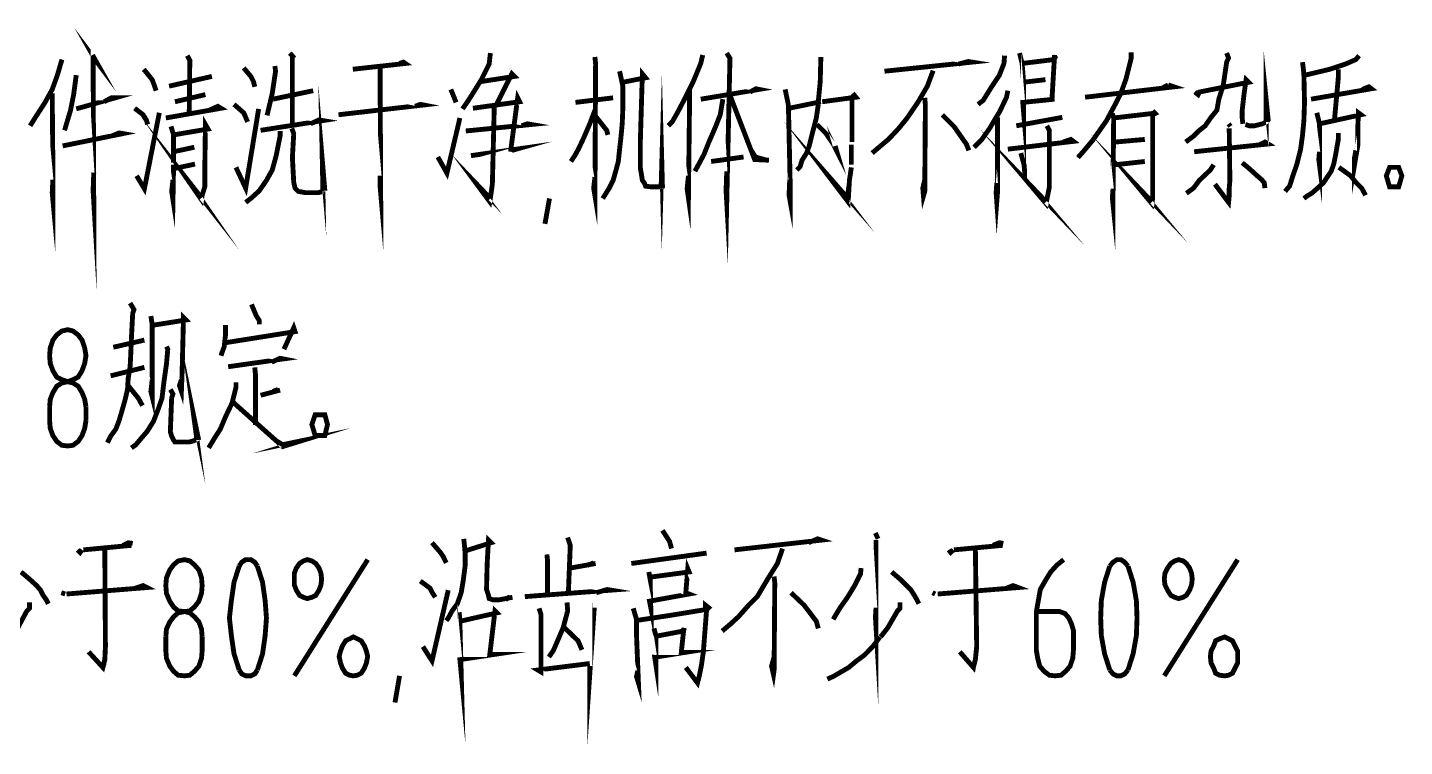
# Model space of a CAD drawing. Header units: millimetres. Extents: x -2378 to 2378, y -1682 to 1682.
# Drawn here: x -262 to 163, y -973.1 to -751.2 of the extents above; entities that cross this region are included whole.
import ezdxf

# ---------------------------------------------------------------- set-up
doc = ezdxf.new("R2010")
doc.units = ezdxf.units.MM
doc.layers.add('细实线层', color=7, linetype='Continuous', lineweight=18)

msp = doc.modelspace()

# ---------------------------------------------------------------- linework, layer by layer
at = {"layer": '细实线层', "color": 6}
for points in [[(-241.944, -759.714, 1.5, 1.5, 0), (-241.149, -761.122, 1.5, 1.5, 0), (-241.751, -760.316, 1.5, 1.5, 0), (-241.547, -805.006, 1.5, 1.5, 0), (-241.751, -801.598, 1.5, 1.5, 0), (-241.547, -795.986, 1.5, 1.5, 0)], [(-251.373, -761.122, 1.5, 1.5, 0), (-252.77, -765.928, 1.5, 1.5, 0), (-254.372, -770.335, 1.5, 1.5, 0), (-256.576, -774.345, 1.5, 1.5, 0), (-258.78, -777.753, 1.5, 1.5, 0), (-260.189, -779.957, 1.5, 1.5, 0), (-261.188, -781.559, 1.5, 1.5, 0)], [(-212.692, -759.918, 1.5, 1.5, 0), (-211.693, -761.725, 1.5, 1.5, 0)], [(-211.897, -761.122, 1.5, 1.5, 0), (-212.09, -778.151, 1.5, 1.5, 0)], [(-181.032, -759.112, 1.5, 1.5, 0), (-179.635, -760.713, 1.5, 1.5, 0)], [(-180.237, -760.316, 1.5, 1.5, 0), (-180.237, -781.559, 1.5, 1.5, 0)], [(-119.12, -759.112, 1.5, 1.5, 0), (-119.518, -762.52, 1.5, 1.5, 0), (-121.926, -767.325, 1.5, 1.5, 0), (-124.527, -771.54, 1.5, 1.5, 0), (-126.334, -774.345, 1.5, 1.5, 0), (-127.731, -776.345, 1.5, 1.5, 0)], [(-86.858, -760.316, 1.5, 1.5, 0), (-86.653, -762.52, 1.5, 1.5, 0), (-86.858, -803.2, 1.5, 1.5, 0), (-87.255, -800.792, 1.5, 1.5, 0), (-86.858, -797.384, 1.5, 1.5, 0)], [(-53.596, -759.714, 1.5, 1.5, 0), (-54.198, -762.327, 1.5, 1.5, 0), (-56.606, -768.132, 1.5, 1.5, 0), (-59.207, -773.346, 1.5, 1.5, 0), (-61.411, -777.549, 1.5, 1.5, 0), (-63.013, -780.355, 1.5, 1.5, 0), (-64.217, -781.559, 1.5, 1.5, 0)], [(-45.178, -760.316, 1.5, 1.5, 0), (-46.177, -805.199, 1.5, 1.5, 0), (-46.382, -801.598, 1.5, 1.5, 0), (-46.177, -795.589, 1.5, 1.5, 0)], [(-46.177, -759.112, 1.5, 1.5, 0), (-44.973, -761.122, 1.5, 1.5, 0)], [(-17.13, -760.316, 1.5, 1.5, 0), (-17.323, -767.927, 1.5, 1.5, 0), (-17.925, -774.141, 1.5, 1.5, 0)], [(39.579, -759.918, 1.5, 1.5, 0), (39.386, -762.327, 1.5, 1.5, 0), (37.977, -765.928, 1.5, 1.5, 0), (35.569, -769.54, 1.5, 1.5, 0), (32.968, -773.743, 1.5, 1.5, 0), (31.366, -774.948, 1.5, 1.5, 0)], [(44.191, -759.112, 1.5, 1.5, 0), (44.987, -762.327, 1.5, 1.5, 0), (45.395, -767.325, 1.5, 1.5, 0), (45.395, -772.142, 1.5, 1.5, 0), (45.395, -775.141, 1.5, 1.5, 0), (45.395, -776.754, 1.5, 1.5, 0), (45.191, -774.345, 1.5, 1.5, 0), (55.006, -773.346, 1.5, 1.5, 0)], [(55.415, -759.918, 1.5, 1.5, 0), (54.813, -761.122, 1.5, 1.5, 0), (44.987, -762.327, 1.5, 1.5, 0)], [(54.211, -773.346, 1.5, 1.5, 0), (55.006, -759.714, 1.5, 1.5, 0)], [(78.658, -758.919, 1.5, 1.5, 0), (78.658, -760.713, 1.5, 1.5, 0), (77.056, -767.132, 1.5, 1.5, 0), (75.454, -771.54, 1.5, 1.5, 0), (74.045, -774.345, 1.5, 1.5, 0), (71.035, -779.957, 1.5, 1.5, 0), (66.832, -785.967, 1.5, 1.5, 0), (63.821, -789.568, 1.5, 1.5, 0), (62.22, -791.374, 1.5, 1.5, 0)], [(108.114, -759.112, 1.5, 1.5, 0), (108.716, -760.713, 1.5, 1.5, 0), (108.114, -761.918, 1.5, 1.5, 0), (107.103, -768.938, 1.5, 1.5, 0), (105.706, -773.346, 1.5, 1.5, 0), (105.104, -776.754, 1.5, 1.5, 0), (103.297, -778.958, 1.5, 1.5, 0), (101.503, -781.559, 1.5, 1.5, 0), (99.492, -783.161, 1.5, 1.5, 0), (97.89, -784.763, 1.5, 1.5, 0), (95.482, -786.569, 1.5, 1.5, 0)], [(113.919, -781.161, 1.5, 1.5, 0), (115.123, -781.559, 1.5, 1.5, 0), (116.725, -781.559, 1.5, 1.5, 0), (119.133, -780.957, 1.5, 1.5, 0), (120.337, -780.355, 1.5, 1.5, 0), (120.939, -779.753, 1.5, 1.5, 0), (120.337, -773.743, 1.5, 1.5, 0), (120.337, -780.355, 1.5, 1.5, 0)], [(148.987, -759.918, 1.5, 1.5, 0), (147.988, -761.122, 1.5, 1.5, 0), (144.784, -762.52, 1.5, 1.5, 0), (139.967, -764.121, 1.5, 1.5, 0), (132.356, -765.928, 1.5, 1.5, 0)], [(-226.12, -764.121, 1.5, 1.5, 0), (-223.518, -767.325, 1.5, 1.5, 0), (-222.916, -768.938, 1.5, 1.5, 0), (-222.314, -770.733, 1.5, 1.5, 0)], [(-195.266, -763.724, 1.5, 1.5, 0), (-193.062, -766.325, 1.5, 1.5, 0), (-192.256, -767.927, 1.5, 1.5, 0), (-191.858, -769.54, 1.5, 1.5, 0)], [(-185.644, -763.122, 1.5, 1.5, 0), (-185.44, -764.724, 1.5, 1.5, 0), (-186.451, -771.54, 1.5, 1.5, 0), (-188.053, -778.356, 1.5, 1.5, 0)], [(-161.595, -764.121, 1.5, 1.5, 0), (-145.373, -762.327, 1.5, 1.5, 0), (-145.964, -761.918, 1.5, 1.5, 0), (-147.168, -762.327, 1.5, 1.5, 0)], [(-153.177, -763.724, 1.5, 1.5, 0), (-152.984, -802.393, 1.5, 1.5, 0), (-153.177, -800.189, 1.5, 1.5, 0), (-153.177, -796.986, 1.5, 1.5, 0)], [(-122.119, -767.927, 1.5, 1.5, 0), (-111.702, -766.325, 1.5, 1.5, 0), (-112.509, -765.53, 1.5, 1.5, 0), (-117.314, -775.141, 1.5, 1.5, 0)], [(-79.246, -764.724, 1.5, 1.5, 0), (-78.247, -769.336, 1.5, 1.5, 0), (-78.247, -776.152, 1.5, 1.5, 0), (-78.44, -780.957, 1.5, 1.5, 0), (-78.837, -785.16, 1.5, 1.5, 0), (-79.246, -788.773, 1.5, 1.5, 0), (-79.644, -792.578, 1.5, 1.5, 0), (-80.451, -795.589, 1.5, 1.5, 0), (-81.246, -798.395, 1.5, 1.5, 0), (-82.45, -800.792, 1.5, 1.5, 0), (-83.45, -802.393, 1.5, 1.5, 0), (-84.449, -803.995, 1.5, 1.5, 0)], [(-78.247, -768.132, 1.5, 1.5, 0), (-71.226, -766.734, 1.5, 1.5, 0), (-72.226, -765.53, 1.5, 1.5, 0), (-72.828, -785.762, 1.5, 1.5, 0), (-72.828, -789.977, 1.5, 1.5, 0), (-72.828, -794.782, 1.5, 1.5, 0), (-72.43, -796.986, 1.5, 1.5, 0), (-72.226, -798.395, 1.5, 1.5, 0), (-71.624, -799.19, 1.5, 1.5, 0), (-71.226, -800.189, 1.5, 1.5, 0), (-69.625, -800.394, 1.5, 1.5, 0), (-67.216, -800.394, 1.5, 1.5, 0), (-66.023, -800.189, 1.5, 1.5, 0), (-66.217, -792.976, 1.5, 1.5, 0), (-66.421, -800.189, 1.5, 1.5, 0), (-67.421, -800.394, 1.5, 1.5, 0)], [(17.541, -764.53, 1.5, 1.5, 0), (15.735, -769.336, 1.5, 1.5, 0), (12.929, -774.141, 1.5, 1.5, 0), (9.521, -779.151, 1.5, 1.5, 0), (6.919, -782.354, 1.5, 1.5, 0), (3.716, -785.762, 1.5, 1.5, 0), (1.307, -787.773, 1.5, 1.5, 0), (-1.294, -789.977, 1.5, 1.5, 0)], [(2.511, -764.724, 1.5, 1.5, 0), (29.56, -761.918, 1.5, 1.5, 0), (28.355, -761.725, 1.5, 1.5, 0), (25.356, -762.52, 1.5, 1.5, 0)], [(131.55, -761.918, 1.5, 1.5, 0), (131.959, -765.53, 1.5, 1.5, 0), (132.152, -774.345, 1.5, 1.5, 0), (131.959, -779.957, 1.5, 1.5, 0), (131.55, -784.365, 1.5, 1.5, 0), (130.948, -788.773, 1.5, 1.5, 0), (129.755, -793.578, 1.5, 1.5, 0), (128.551, -796.986, 1.5, 1.5, 0), (127.551, -800.189, 1.5, 1.5, 0), (126.142, -801.791, 1.5, 1.5, 0)], [(142.58, -764.121, 1.5, 1.5, 0), (142.58, -766.734, 1.5, 1.5, 0), (141.376, -779.957, 1.5, 1.5, 0)], [(-246.954, -765.928, 1.5, 1.5, 0), (-247.761, -771.937, 1.5, 1.5, 0), (-248.76, -776.947, 1.5, 1.5, 0), (-249.965, -780.957, 1.5, 1.5, 0), (-250.567, -782.956, 1.5, 1.5, 0)], [(-218.304, -769.336, 1.5, 1.5, 0), (-205.081, -766.325, 1.5, 1.5, 0)], [(-170.217, -801.598, 1.5, 1.5, 0), (-171.013, -792.181, 1.5, 1.5, 0), (-170.819, -801.791, 1.5, 1.5, 0)], [(45.395, -768.132, 1.5, 1.5, 0), (52.2, -767.325, 1.5, 1.5, 0)], [(64.423, -772.744, 1.5, 1.5, 0), (91.881, -769.54, 1.5, 1.5, 0), (90.074, -768.938, 1.5, 1.5, 0)], [(90.074, -768.938, 1.5, 1.5, 0), (87.871, -770.131, 1.5, 1.5, 0)], [(98.288, -771.142, 1.5, 1.5, 0), (99.299, -771.937, 1.5, 1.5, 0), (99.696, -771.142, 1.5, 1.5, 0), (114.919, -768.132, 1.5, 1.5, 0), (114.123, -767.325, 1.5, 1.5, 0), (113.521, -771.54, 1.5, 1.5, 0), (112.919, -776.754, 1.5, 1.5, 0), (112.919, -778.151, 1.5, 1.5, 0), (112.919, -779.151, 1.5, 1.5, 0), (113.124, -780.957, 1.5, 1.5, 0)], [(134.163, -773.346, 1.5, 1.5, 0), (152.793, -770.131, 1.5, 1.5, 0), (151.998, -769.54, 1.5, 1.5, 0), (149.987, -770.335, 1.5, 1.5, 0)], [(-254.372, -771.54, 1.5, 1.5, 0), (-254.168, -793.578, 1.5, 1.5, 0), (-254.168, -800.189, 1.5, 1.5, 0), (-254.168, -804.404, 1.5, 1.5, 0), (-254.372, -802.2, 1.5, 1.5, 0), (-254.168, -798.19, 1.5, 1.5, 0)], [(-246.954, -776.345, 1.5, 1.5, 0), (-234.935, -772.937, 1.5, 1.5, 0), (-236.139, -772.937, 1.5, 1.5, 0), (-238.343, -774.141, 1.5, 1.5, 0)], [(-207.081, -771.937, 1.5, 1.5, 0), (-216.498, -774.141, 1.5, 1.5, 0)], [(-186.246, -773.346, 1.5, 1.5, 0), (-173.818, -770.733, 1.5, 1.5, 0)], [(-131.343, -770.335, 1.5, 1.5, 0), (-130.344, -772.744, 1.5, 1.5, 0), (-129.742, -774.345, 1.5, 1.5, 0)], [(-124.527, -776.152, 1.5, 1.5, 0), (-110.1, -774.141, 1.5, 1.5, 0), (-110.702, -772.937, 1.5, 1.5, 0), (-112.906, -789.568, 1.5, 1.5, 0)], [(-92.867, -774.345, 1.5, 1.5, 0), (-81.246, -772.937, 1.5, 1.5, 0)], [(-57.606, -770.335, 1.5, 1.5, 0), (-58.003, -803.802, 1.5, 1.5, 0), (-58.401, -800.996, 1.5, 1.5, 0), (-58.003, -796.986, 1.5, 1.5, 0)], [(-47.382, -773.346, 1.5, 1.5, 0), (-48.188, -778.151, 1.5, 1.5, 0), (-49.585, -781.752, 1.5, 1.5, 0), (-51.596, -786.364, 1.5, 1.5, 0), (-53.198, -790.374, 1.5, 1.5, 0), (-54.8, -793.385, 1.5, 1.5, 0), (-56.004, -795.589, 1.5, 1.5, 0)], [(-54.198, -773.346, 1.5, 1.5, 0), (-36.158, -770.335, 1.5, 1.5, 0), (-37.169, -770.131, 1.5, 1.5, 0), (-38.964, -771.142, 1.5, 1.5, 0)], [(-45.178, -772.142, 1.5, 1.5, 0), (-37.567, -791.976, 1.5, 1.5, 0), (-33.159, -792.181, 1.5, 1.5, 0)], [(-28.149, -770.335, 1.5, 1.5, 0), (-27.149, -775.141, 1.5, 1.5, 0), (-26.547, -801.598, 1.5, 1.5, 0), (-26.547, -805.199, 1.5, 1.5, 0), (-26.945, -802.995, 1.5, 1.5, 0), (-26.741, -798.19, 1.5, 1.5, 0)], [(-26.945, -776.152, 1.5, 1.5, 0), (-17.13, -774.141, 1.5, 1.5, 0)], [(-16.721, -774.141, 1.5, 1.5, 0), (-6.304, -772.744, 1.5, 1.5, 0), (-7.304, -771.54, 1.5, 1.5, 0)], [(-7.508, -772.142, 1.5, 1.5, 0), (-7.508, -779.957, 1.5, 1.5, 0), (-7.508, -786.569, 1.5, 1.5, 0)], [(14.939, -772.937, 1.5, 1.5, 0), (15.132, -775.141, 1.5, 1.5, 0), (14.939, -801.791, 1.5, 1.5, 0), (14.53, -803.2, 1.5, 1.5, 0), (14.337, -800.792, 1.5, 1.5, 0), (14.939, -798.19, 1.5, 1.5, 0)], [(40.579, -770.733, 1.5, 1.5, 0), (40.181, -772.744, 1.5, 1.5, 0), (38.182, -776.947, 1.5, 1.5, 0), (34.967, -782.354, 1.5, 1.5, 0), (32.57, -785.762, 1.5, 1.5, 0), (30.162, -788.171, 1.5, 1.5, 0)], [(-228.926, -776.152, 1.5, 1.5, 0), (-226.324, -778.151, 1.5, 1.5, 0), (-225.313, -779.753, 1.5, 1.5, 0), (-224.916, -781.161, 1.5, 1.5, 0)], [(-228.324, -796.986, 1.5, 1.5, 0), (-225.915, -800.996, 1.5, 1.5, 0), (-221.315, -777.549, 1.5, 1.5, 0)], [(-219.304, -779.151, 1.5, 1.5, 0), (-202.275, -776.152, 1.5, 1.5, 0), (-203.275, -775.55, 1.5, 1.5, 0), (-205.876, -776.754, 1.5, 1.5, 0)], [(-198.265, -774.948, 1.5, 1.5, 0), (-195.266, -777.549, 1.5, 1.5, 0), (-194.062, -780.355, 1.5, 1.5, 0)], [(-197.663, -794.385, 1.5, 1.5, 0), (-194.664, -800.792, 1.5, 1.5, 0), (-190.654, -776.345, 1.5, 1.5, 0)], [(-166.003, -778.151, 1.5, 1.5, 0), (-139.761, -775.141, 1.5, 1.5, 0), (-140.761, -774.948, 1.5, 1.5, 0), (-142.363, -775.55, 1.5, 1.5, 0)], [(-117.916, -775.141, 1.5, 1.5, 0), (-118.518, -799.587, 1.5, 1.5, 0), (-118.916, -802.393, 1.5, 1.5, 0), (-119.313, -805.006, 1.5, 1.5, 0), (-123.323, -799.587, 1.5, 1.5, 0), (-119.12, -803.995, 1.5, 1.5, 0)], [(-86.858, -776.754, 1.5, 1.5, 0), (-88.459, -780.957, 1.5, 1.5, 0), (-90.266, -785.16, 1.5, 1.5, 0), (-91.867, -788.568, 1.5, 1.5, 0), (-93.072, -790.772, 1.5, 1.5, 0), (-94.276, -792.578, 1.5, 1.5, 0)], [(-86.858, -778.356, 1.5, 1.5, 0), (-83.245, -782.956, 1.5, 1.5, 0), (-82.848, -784.365, 1.5, 1.5, 0)], [(-17.925, -774.948, 1.5, 1.5, 0), (-18.527, -779.151, 1.5, 1.5, 0), (-19.731, -783.763, 1.5, 1.5, 0), (-20.731, -787.773, 1.5, 1.5, 0), (-21.538, -789.977, 1.5, 1.5, 0), (-22.935, -792.181, 1.5, 1.5, 0), (-23.537, -794.18, 1.5, 1.5, 0), (-24.537, -795.18, 1.5, 1.5, 0)], [(28.56, -789.17, 1.5, 1.5, 0), (27.753, -787.171, 1.5, 1.5, 0), (23.948, -781.752, 1.5, 1.5, 0), (20.347, -778.151, 1.5, 1.5, 0)], [(85.269, -776.947, 1.5, 1.5, 0), (86.064, -777.753, 1.5, 1.5, 0), (85.269, -778.151, 1.5, 1.5, 0), (85.269, -803.995, 1.5, 1.5, 0), (85.065, -805.608, 1.5, 1.5, 0), (81.055, -800.792, 1.5, 1.5, 0), (85.065, -805.006, 1.5, 1.5, 0)], [(72.841, -777.753, 1.5, 1.5, 0), (73.239, -779.151, 1.5, 1.5, 0), (73.046, -803.802, 1.5, 1.5, 0), (73.046, -805.801, 1.5, 1.5, 0), (72.841, -803.802, 1.5, 1.5, 0), (73.046, -800.996, 1.5, 1.5, 0)], [(73.239, -779.151, 1.5, 1.5, 0), (85.269, -777.753, 1.5, 1.5, 0)], [(135.957, -777.549, 1.5, 1.5, 0), (136.764, -780.957, 1.5, 1.5, 0), (136.764, -793.578, 1.5, 1.5, 0), (136.559, -791.976, 1.5, 1.5, 0), (136.764, -789.568, 1.5, 1.5, 0)], [(136.764, -780.957, 1.5, 1.5, 0), (149.589, -778.151, 1.5, 1.5, 0), (148.783, -777.549, 1.5, 1.5, 0), (148.59, -782.354, 1.5, 1.5, 0), (148.59, -787.773, 1.5, 1.5, 0), (147.988, -791.181, 1.5, 1.5, 0), (147.59, -793.578, 1.5, 1.5, 0), (147.59, -791.374, 1.5, 1.5, 0), (147.988, -789.17, 1.5, 1.5, 0)], [(-216.907, -784.365, 1.5, 1.5, 0), (-206.285, -782.559, 1.5, 1.5, 0), (-207.081, -781.161, 1.5, 1.5, 0), (-207.285, -795.589, 1.5, 1.5, 0), (-207.285, -800.394, 1.5, 1.5, 0), (-208.092, -802.995, 1.5, 1.5, 0), (-208.285, -804.404, 1.5, 1.5, 0), (-211.897, -799.19, 1.5, 1.5, 0), (-208.285, -803.802, 1.5, 1.5, 0)], [(-217.702, -781.752, 1.5, 1.5, 0), (-216.907, -784.365, 1.5, 1.5, 0), (-216.907, -792.976, 1.5, 1.5, 0)], [(-190.052, -782.956, 1.5, 1.5, 0), (-170.819, -779.957, 1.5, 1.5, 0), (-172.024, -779.753, 1.5, 1.5, 0), (-174.625, -780.957, 1.5, 1.5, 0)], [(-180.43, -782.354, 1.5, 1.5, 0), (-179.828, -783.967, 1.5, 1.5, 0), (-180.237, -791.374, 1.5, 1.5, 0), (-179.828, -798.985, 1.5, 1.5, 0), (-179.43, -800.792, 1.5, 1.5, 0), (-178.431, -801.791, 1.5, 1.5, 0), (-176.227, -802.2, 1.5, 1.5, 0), (-172.217, -802.2, 1.5, 1.5, 0), (-170.819, -801.791, 1.5, 1.5, 0)], [(-135.353, -791.181, 1.5, 1.5, 0), (-132.548, -796.179, 1.5, 1.5, 0), (-128.537, -779.151, 1.5, 1.5, 0)], [(-126.731, -783.161, 1.5, 1.5, 0), (-106.499, -781.161, 1.5, 1.5, 0), (-107.692, -780.957, 1.5, 1.5, 0), (-109.498, -781.559, 1.5, 1.5, 0)], [(-7.713, -794.385, 1.5, 1.5, 0), (-8.315, -798.395, 1.5, 1.5, 0), (-8.508, -801.791, 1.5, 1.5, 0), (-8.712, -805.006, 1.5, 1.5, 0), (-14.517, -797.384, 1.5, 1.5, 0), (-8.905, -803.802, 1.5, 1.5, 0), (-8.508, -800.189, 1.5, 1.5, 0)], [(-18.323, -781.161, 1.5, 1.5, 0), (-15.528, -783.967, 1.5, 1.5, 0), (-13.324, -787.171, 1.5, 1.5, 0), (-12.313, -789.17, 1.5, 1.5, 0), (-12.722, -787.773, 1.5, 1.5, 0)], [(52.609, -781.559, 1.5, 1.5, 0), (53.404, -782.956, 1.5, 1.5, 0), (53.404, -793.578, 1.5, 1.5, 0), (53.404, -800.394, 1.5, 1.5, 0), (52.609, -804.404, 1.5, 1.5, 0), (52.405, -805.608, 1.5, 1.5, 0), (47.997, -800.394, 1.5, 1.5, 0), (52.405, -805.006, 1.5, 1.5, 0)], [(37.375, -778.958, 1.5, 1.5, 0), (37.375, -802.393, 1.5, 1.5, 0), (37.171, -805.006, 1.5, 1.5, 0), (36.978, -802.2, 1.5, 1.5, 0), (37.171, -799.19, 1.5, 1.5, 0)], [(43.192, -781.559, 1.5, 1.5, 0), (57.414, -778.958, 1.5, 1.5, 0)], [(108.909, -782.354, 1.5, 1.5, 0), (109.114, -798.395, 1.5, 1.5, 0), (108.909, -800.996, 1.5, 1.5, 0), (108.909, -803.2, 1.5, 1.5, 0), (108.716, -805.199, 1.5, 1.5, 0), (104.502, -799.587, 1.5, 1.5, 0)], [(108.716, -780.957, 1.5, 1.5, 0), (109.307, -781.752, 1.5, 1.5, 0)], [(-251.169, -787.773, 1.5, 1.5, 0), (-232.527, -783.967, 1.5, 1.5, 0), (-233.731, -783.763, 1.5, 1.5, 0), (-236.139, -784.763, 1.5, 1.5, 0)], [(-184.042, -783.161, 1.5, 1.5, 0), (-184.042, -784.763, 1.5, 1.5, 0), (-185.247, -790.772, 1.5, 1.5, 0), (-186.451, -795.18, 1.5, 1.5, 0), (-188.246, -798.395, 1.5, 1.5, 0), (-190.449, -801.598, 1.5, 1.5, 0), (-192.858, -803.802, 1.5, 1.5, 0), (-194.664, -805.199, 1.5, 1.5, 0)], [(40.579, -788.773, 1.5, 1.5, 0), (60.822, -786.364, 1.5, 1.5, 0), (60.016, -785.762, 1.5, 1.5, 0), (57.619, -786.569, 1.5, 1.5, 0)], [(82.861, -785.762, 1.5, 1.5, 0), (73.841, -786.569, 1.5, 1.5, 0)], [(98.095, -789.568, 1.5, 1.5, 0), (120.939, -787.171, 1.5, 1.5, 0), (119.928, -786.569, 1.5, 1.5, 0), (118.327, -787.364, 1.5, 1.5, 0)], [(142.58, -783.763, 1.5, 1.5, 0), (142.58, -785.762, 1.5, 1.5, 0), (141.774, -790.374, 1.5, 1.5, 0), (141.172, -793.385, 1.5, 1.5, 0), (140.376, -795.589, 1.5, 1.5, 0), (139.172, -797.384, 1.5, 1.5, 0), (137.968, -799.19, 1.5, 1.5, 0), (135.957, -800.996, 1.5, 1.5, 0), (134.356, -802.393, 1.5, 1.5, 0), (132.958, -803.2, 1.5, 1.5, 0), (131.959, -803.995, 1.5, 1.5, 0)], [(-210.489, -788.171, 1.5, 1.5, 0), (-216.907, -789.568, 1.5, 1.5, 0)], [(-112.509, -789.17, 1.5, 1.5, 0), (-111.1, -788.773, 1.5, 1.5, 0), (-125.129, -790.772, 1.5, 1.5, 0)], [(-40.975, -791.181, 1.5, 1.5, 0), (-50.994, -792.578, 1.5, 1.5, 0)], [(-33.761, -792.181, 1.5, 1.5, 0), (-37.362, -791.181, 1.5, 1.5, 0), (-38.566, -789.17, 1.5, 1.5, 0)], [(-7.713, -787.364, 1.5, 1.5, 0), (-7.713, -793.578, 1.5, 1.5, 0)], [(44.589, -789.977, 1.5, 1.5, 0), (45.589, -793.578, 1.5, 1.5, 0), (45.793, -795.986, 1.5, 1.5, 0), (45.793, -797.793, 1.5, 1.5, 0)], [(-216.907, -793.578, 1.5, 1.5, 0), (-217.1, -804.404, 1.5, 1.5, 0), (-217.509, -801.791, 1.5, 1.5, 0), (-217.1, -798.19, 1.5, 1.5, 0)], [(-216.907, -794.782, 1.5, 1.5, 0), (-210.295, -793.385, 1.5, 1.5, 0)], [(73.841, -793.578, 1.5, 1.5, 0), (82.861, -792.578, 1.5, 1.5, 0)], [(104.104, -793.578, 1.5, 1.5, 0), (103.104, -795.18, 1.5, 1.5, 0), (99.696, -798.395, 1.5, 1.5, 0), (97.89, -800.792, 1.5, 1.5, 0), (95.686, -802.393, 1.5, 1.5, 0)], [(112.919, -792.976, 1.5, 1.5, 0), (115.123, -794.782, 1.5, 1.5, 0), (117.531, -796.986, 1.5, 1.5, 0), (118.929, -798.19, 1.5, 1.5, 0), (119.735, -799.19, 1.5, 1.5, 0), (119.928, -800.792, 1.5, 1.5, 0)], [(142.773, -794.385, 1.5, 1.5, 0), (146.386, -796.986, 1.5, 1.5, 0), (147.988, -798.985, 1.5, 1.5, 0), (149.794, -800.792, 1.5, 1.5, 0), (150.987, -802.995, 1.5, 1.5, 0)], [(161.211, -794.385, 1.5, 1.5, 0), (162.21, -796.986, 1.5, 1.5, 0), (161.211, -800.394, 1.5, 1.5, 0), (158.405, -800.394, 1.5, 1.5, 0), (157.405, -796.986, 1.5, 1.5, 0), (158.405, -794.385, 1.5, 1.5, 0), (161.211, -794.385, 1.5, 1.5, 0)], [(-102.285, -811.811, 1.5, 1.5, 0), (-100.887, -803.995, 1.5, 1.5, 0)], [(-230.323, -836.257, 1.5, 1.5, 0), (-229.13, -838.268, 1.5, 1.5, 0), (-229.528, -839.461, 1.5, 1.5, 0), (-229.925, -847.084, 1.5, 1.5, 0), (-230.13, -852.093, 1.5, 1.5, 0), (-230.323, -855.899, 1.5, 1.5, 0), (-230.925, -859.5, 1.5, 1.5, 0), (-231.13, -862.908, 1.5, 1.5, 0), (-231.936, -866.316, 1.5, 1.5, 0), (-232.731, -869.122, 1.5, 1.5, 0), (-233.731, -872.53, 1.5, 1.5, 0), (-234.731, -875.131, 1.5, 1.5, 0), (-236.344, -877.335, 1.5, 1.5, 0), (-237.344, -879.346, 1.5, 1.5, 0)], [(-192.858, -836.666, 1.5, 1.5, 0), (-191.449, -840.063, 1.5, 1.5, 0), (-190.449, -841.676, 1.5, 1.5, 0), (-190.449, -842.869, 1.5, 1.5, 0)], [(-223.916, -840.268, 1.5, 1.5, 0), (-223.518, -842.869, 1.5, 1.5, 0), (-223.518, -861.306, 1.5, 1.5, 0), (-223.518, -865.112, 1.5, 1.5, 0), (-223.916, -863.51, 1.5, 1.5, 0), (-223.518, -859.909, 1.5, 1.5, 0)], [(-223.109, -843.073, 1.5, 1.5, 0), (-213.09, -841.472, 1.5, 1.5, 0), (-213.897, -840.665, 1.5, 1.5, 0), (-213.897, -842.471, 1.5, 1.5, 0), (-214.294, -858.103, 1.5, 1.5, 0), (-214.499, -863.51, 1.5, 1.5, 0), (-215.101, -861.704, 1.5, 1.5, 0), (-214.499, -859.909, 1.5, 1.5, 0)], [(-243.955, -852.491, 1.5, 1.5, 0), (-244.353, -850.083, 1.5, 1.5, 0), (-245.159, -847.686, 1.5, 1.5, 0), (-246.363, -846.084, 1.5, 1.5, 0), (-247.965, -844.88, 1.5, 1.5, 0), (-249.567, -844.471, 1.5, 1.5, 0), (-251.373, -844.88, 1.5, 1.5, 0), (-252.975, -846.084, 1.5, 1.5, 0), (-254.168, -847.686, 1.5, 1.5, 0), (-254.974, -850.083, 1.5, 1.5, 0), (-255.179, -852.491, 1.5, 1.5, 0), (-254.974, -854.899, 1.5, 1.5, 0), (-254.168, -857.103, 1.5, 1.5, 0), (-252.975, -859.102, 1.5, 1.5, 0), (-251.373, -859.909, 1.5, 1.5, 0), (-249.567, -860.511, 1.5, 1.5, 0), (-247.965, -859.909, 1.5, 1.5, 0), (-246.363, -859.102, 1.5, 1.5, 0), (-245.159, -857.103, 1.5, 1.5, 0), (-244.353, -854.899, 1.5, 1.5, 0), (-243.955, -852.491, 1.5, 1.5, 0)], [(-200.878, -843.073, 1.5, 1.5, 0), (-200.878, -845.879, 1.5, 1.5, 0), (-201.071, -847.686, 1.5, 1.5, 0), (-201.276, -849.685, 1.5, 1.5, 0), (-201.878, -851.287, 1.5, 1.5, 0), (-202.275, -852.491, 1.5, 1.5, 0)], [(-200.878, -848.481, 1.5, 1.5, 0), (-179.43, -845.073, 1.5, 1.5, 0), (-179.828, -843.88, 1.5, 1.5, 0), (-182.838, -850.492, 1.5, 1.5, 0)], [(-235.537, -849.889, 1.5, 1.5, 0), (-225.915, -847.686, 1.5, 1.5, 0)], [(-219.111, -849.685, 1.5, 1.5, 0), (-218.702, -850.492, 1.5, 1.5, 0), (-219.111, -855.092, 1.5, 1.5, 0), (-219.906, -860.704, 1.5, 1.5, 0), (-220.508, -865.714, 1.5, 1.5, 0), (-221.712, -869.122, 1.5, 1.5, 0), (-223.109, -872.734, 1.5, 1.5, 0), (-225.12, -875.938, 1.5, 1.5, 0), (-226.517, -877.54, 1.5, 1.5, 0), (-228.528, -879.948, 1.5, 1.5, 0), (-229.925, -880.948, 1.5, 1.5, 0)], [(-217.907, -862.908, 1.5, 1.5, 0), (-217.1, -864.317, 1.5, 1.5, 0), (-217.509, -865.521, 1.5, 1.5, 0), (-217.907, -875.938, 1.5, 1.5, 0), (-217.509, -877.335, 1.5, 1.5, 0), (-216.907, -878.539, 1.5, 1.5, 0), (-216.498, -879.141, 1.5, 1.5, 0), (-215.498, -879.141, 1.5, 1.5, 0), (-212.09, -879.141, 1.5, 1.5, 0), (-210.693, -878.744, 1.5, 1.5, 0), (-209.284, -877.937, 1.5, 1.5, 0), (-210.693, -871.121, 1.5, 1.5, 0), (-209.693, -878.539, 1.5, 1.5, 0)], [(-200.071, -855.899, 1.5, 1.5, 0), (-183.043, -853.491, 1.5, 1.5, 0), (-184.042, -853.297, 1.5, 1.5, 0), (-186.644, -854.49, 1.5, 1.5, 0)], [(-236.344, -858.705, 1.5, 1.5, 0), (-225.915, -856.103, 1.5, 1.5, 0)], [(-191.858, -856.103, 1.5, 1.5, 0), (-191.654, -858.103, 1.5, 1.5, 0), (-191.654, -873.927, 1.5, 1.5, 0)], [(-243.955, -868.315, 1.5, 1.5, 0), (-244.353, -865.918, 1.5, 1.5, 0), (-245.159, -863.908, 1.5, 1.5, 0), (-246.363, -861.908, 1.5, 1.5, 0), (-247.965, -860.909, 1.5, 1.5, 0), (-249.567, -860.511, 1.5, 1.5, 0), (-251.373, -860.909, 1.5, 1.5, 0), (-252.975, -861.908, 1.5, 1.5, 0), (-254.168, -863.908, 1.5, 1.5, 0), (-254.974, -865.918, 1.5, 1.5, 0), (-255.179, -868.315, 1.5, 1.5, 0)], [(-230.925, -861.704, 1.5, 1.5, 0), (-227.722, -865.714, 1.5, 1.5, 0), (-226.517, -867.918, 1.5, 1.5, 0)], [(-197.663, -860.704, 1.5, 1.5, 0), (-197.663, -862.306, 1.5, 1.5, 0), (-198.867, -867.123, 1.5, 1.5, 0), (-200.878, -871.326, 1.5, 1.5, 0), (-202.48, -875.131, 1.5, 1.5, 0), (-204.275, -877.937, 1.5, 1.5, 0), (-206.081, -880.948, 1.5, 1.5, 0)], [(-190.052, -864.714, 1.5, 1.5, 0), (-184.042, -863.113, 1.5, 1.5, 0)], [(-184.645, -862.908, 1.5, 1.5, 0), (-186.246, -863.51, 1.5, 1.5, 0)], [(-198.47, -866.918, 1.5, 1.5, 0), (-183.236, -880.539, 1.5, 1.5, 0), (-177.431, -878.744, 1.5, 1.5, 0), (-183.236, -879.948, 1.5, 1.5, 0), (-185.247, -878.744, 1.5, 1.5, 0)], [(-255.179, -872.53, 1.5, 1.5, 0), (-255.179, -868.315, 1.5, 1.5, 0)], [(-243.955, -868.315, 1.5, 1.5, 0), (-243.955, -872.53, 1.5, 1.5, 0)], [(-170.217, -870.724, 1.5, 1.5, 0), (-169.411, -873.734, 1.5, 1.5, 0), (-170.217, -877.142, 1.5, 1.5, 0), (-173.216, -877.142, 1.5, 1.5, 0), (-174.227, -873.734, 1.5, 1.5, 0), (-173.216, -870.724, 1.5, 1.5, 0), (-170.217, -870.724, 1.5, 1.5, 0)], [(-255.179, -872.53, 1.5, 1.5, 0), (-254.974, -874.938, 1.5, 1.5, 0), (-254.168, -877.142, 1.5, 1.5, 0), (-252.975, -878.937, 1.5, 1.5, 0), (-251.373, -880.141, 1.5, 1.5, 0), (-249.567, -880.346, 1.5, 1.5, 0), (-247.965, -880.141, 1.5, 1.5, 0), (-246.363, -878.937, 1.5, 1.5, 0), (-245.159, -877.142, 1.5, 1.5, 0), (-244.353, -874.938, 1.5, 1.5, 0), (-243.955, -872.53, 1.5, 1.5, 0)], [(-229.528, -910.404, 1.5, 1.5, 0), (-230.925, -910.2, 1.5, 1.5, 0), (-232.527, -911.006, 1.5, 1.5, 0)], [(-137.148, -910.2, 1.5, 1.5, 0), (-134.547, -913.21, 1.5, 1.5, 0), (-133.74, -914.403, 1.5, 1.5, 0), (-132.741, -916.414, 1.5, 1.5, 0)], [(-127.333, -908.996, 1.5, 1.5, 0), (-126.936, -913.21, 1.5, 1.5, 0), (-126.936, -917.413, 1.5, 1.5, 0), (-127.538, -922.025, 1.5, 1.5, 0), (-128.14, -925.627, 1.5, 1.5, 0), (-129.333, -929.035, 1.5, 1.5, 0), (-130.946, -931.238, 1.5, 1.5, 0), (-132.139, -933.442, 1.5, 1.5, 0), (-132.741, -934.249, 1.5, 1.5, 0)], [(-126.527, -912.608, 1.5, 1.5, 0), (-118.916, -910.2, 1.5, 1.5, 0), (-119.722, -909.393, 1.5, 1.5, 0), (-120.12, -916.607, 1.5, 1.5, 0), (-120.324, -924.627, 1.5, 1.5, 0), (-119.722, -926.433, 1.5, 1.5, 0), (-119.518, -927.433, 1.5, 1.5, 0), (-118.313, -927.83, 1.5, 1.5, 0), (-116.519, -927.83, 1.5, 1.5, 0), (-112.304, -927.035, 1.5, 1.5, 0)], [(-95.275, -908.598, 1.5, 1.5, 0), (-94.469, -911.006, 1.5, 1.5, 0), (-95.071, -926.024, 1.5, 1.5, 0)], [(-66.023, -906.394, 1.5, 1.5, 0), (-63.82, -909.802, 1.5, 1.5, 0), (-63.217, -912.006, 1.5, 1.5, 0)], [(-43.781, -912.404, 1.5, 1.5, 0), (-16.925, -909.393, 1.5, 1.5, 0), (-18.13, -908.996, 1.5, 1.5, 0), (-20.936, -910.2, 1.5, 1.5, 0)], [(-0.09, -909.393, 1.5, 1.5, 0), (-0.09, -936.453, 1.5, 1.5, 0), (-0.294, -933.045, 1.5, 1.5, 0), (-0.09, -930.239, 1.5, 1.5, 0)], [(-0.294, -907.189, 1.5, 1.5, 0), (0.512, -908.996, 1.5, 1.5, 0)], [(39.182, -910.404, 1.5, 1.5, 0), (37.977, -910.2, 1.5, 1.5, 0), (35.978, -911.006, 1.5, 1.5, 0)], [(-246.557, -912.404, 1.5, 1.5, 0), (-245.761, -913.21, 1.5, 1.5, 0), (-245.159, -912.404, 1.5, 1.5, 0)], [(-244.75, -912.404, 1.5, 1.5, 0), (-229.925, -911.006, 1.5, 1.5, 0)], [(-238.139, -912.006, 1.5, 1.5, 0), (-237.946, -942.258, 1.5, 1.5, 0), (-238.139, -946.268, 1.5, 1.5, 0), (-238.741, -948.676, 1.5, 1.5, 0), (-243.149, -943.859, 1.5, 1.5, 0), (-238.741, -948.676, 1.5, 1.5, 0), (-238.343, -947.472, 1.5, 1.5, 0)], [(-101.682, -913.812, 1.5, 1.5, 0), (-101.489, -915.812, 1.5, 1.5, 0), (-101.489, -926.433, 1.5, 1.5, 0)], [(-75.634, -916.607, 1.5, 1.5, 0), (-52.391, -913.403, 1.5, 1.5, 0)], [(-28.944, -912.006, 1.5, 1.5, 0), (-30.546, -916.607, 1.5, 1.5, 0), (-33.557, -921.423, 1.5, 1.5, 0), (-36.76, -926.831, 1.5, 1.5, 0), (-39.566, -929.637, 1.5, 1.5, 0), (-42.576, -933.045, 1.5, 1.5, 0), (-44.973, -935.249, 1.5, 1.5, 0), (-47.586, -937.452, 1.5, 1.5, 0)], [(22.346, -912.404, 1.5, 1.5, 0), (22.948, -913.21, 1.5, 1.5, 0), (23.755, -912.404, 1.5, 1.5, 0)], [(23.948, -912.404, 1.5, 1.5, 0), (38.977, -911.006, 1.5, 1.5, 0)], [(30.559, -912.006, 1.5, 1.5, 0), (30.968, -942.258, 1.5, 1.5, 0), (30.559, -946.268, 1.5, 1.5, 0), (29.957, -948.676, 1.5, 1.5, 0), (25.754, -943.859, 1.5, 1.5, 0), (29.957, -948.676, 1.5, 1.5, 0), (30.162, -947.472, 1.5, 1.5, 0)], [(-208.092, -923.423, 1.5, 1.5, 0), (-208.285, -921.026, 1.5, 1.5, 0), (-209.091, -918.617, 1.5, 1.5, 0), (-210.489, -917.016, 1.5, 1.5, 0), (-211.897, -915.812, 1.5, 1.5, 0), (-213.499, -915.414, 1.5, 1.5, 0), (-215.498, -915.812, 1.5, 1.5, 0), (-216.907, -917.016, 1.5, 1.5, 0), (-218.1, -918.617, 1.5, 1.5, 0), (-219.111, -921.026, 1.5, 1.5, 0), (-219.304, -923.423, 1.5, 1.5, 0), (-219.111, -925.831, 1.5, 1.5, 0), (-218.1, -928.239, 1.5, 1.5, 0), (-216.907, -930.034, 1.5, 1.5, 0), (-215.498, -931.238, 1.5, 1.5, 0), (-213.499, -931.443, 1.5, 1.5, 0), (-211.897, -931.238, 1.5, 1.5, 0), (-210.489, -930.034, 1.5, 1.5, 0), (-209.091, -928.239, 1.5, 1.5, 0), (-208.285, -925.831, 1.5, 1.5, 0), (-208.092, -923.423, 1.5, 1.5, 0)], [(-196.663, -917.413, 1.5, 1.5, 0), (-198.265, -922.423, 1.5, 1.5, 0), (-199.072, -928.035, 1.5, 1.5, 0), (-199.674, -933.442, 1.5, 1.5, 0), (-199.072, -938.85, 1.5, 1.5, 0), (-198.265, -944.461, 1.5, 1.5, 0), (-196.663, -949.471, 1.5, 1.5, 0)], [(-191.052, -917.413, 1.5, 1.5, 0), (-191.858, -916.209, 1.5, 1.5, 0), (-193.062, -915.414, 1.5, 1.5, 0), (-194.664, -915.414, 1.5, 1.5, 0), (-195.868, -916.209, 1.5, 1.5, 0), (-196.663, -917.413, 1.5, 1.5, 0)], [(-191.052, -949.471, 1.5, 1.5, 0), (-189.45, -944.461, 1.5, 1.5, 0), (-188.655, -938.85, 1.5, 1.5, 0), (-188.246, -933.442, 1.5, 1.5, 0), (-188.655, -928.035, 1.5, 1.5, 0), (-189.45, -922.423, 1.5, 1.5, 0), (-191.052, -917.413, 1.5, 1.5, 0)], [(-171.217, -921.423, 1.5, 1.5, 0), (-171.421, -919.617, 1.5, 1.5, 0), (-172.024, -918.015, 1.5, 1.5, 0), (-173.023, -916.607, 1.5, 1.5, 0), (-174.227, -915.812, 1.5, 1.5, 0), (-175.625, -915.414, 1.5, 1.5, 0), (-176.829, -915.812, 1.5, 1.5, 0), (-178.033, -916.607, 1.5, 1.5, 0), (-179.033, -918.015, 1.5, 1.5, 0), (-179.635, -919.617, 1.5, 1.5, 0), (-179.635, -921.423, 1.5, 1.5, 0), (-179.635, -923.23, 1.5, 1.5, 0), (-179.033, -924.831, 1.5, 1.5, 0), (-178.033, -926.433, 1.5, 1.5, 0), (-176.829, -927.035, 1.5, 1.5, 0), (-175.625, -927.433, 1.5, 1.5, 0), (-174.227, -927.035, 1.5, 1.5, 0), (-173.023, -926.433, 1.5, 1.5, 0), (-172.024, -924.831, 1.5, 1.5, 0), (-171.421, -923.23, 1.5, 1.5, 0), (-171.217, -921.423, 1.5, 1.5, 0)], [(-179.635, -951.277, 1.5, 1.5, 0), (-156.994, -915.414, 1.5, 1.5, 0)], [(-94.469, -918.015, 1.5, 1.5, 0), (-86.653, -916.607, 1.5, 1.5, 0)], [(-87.255, -916.414, 1.5, 1.5, 0), (-89.266, -917.209, 1.5, 1.5, 0)], [(-70.227, -919.22, 1.5, 1.5, 0), (-69.829, -921.423, 1.5, 1.5, 0), (-69.625, -930.239, 1.5, 1.5, 0), (-70.022, -928.239, 1.5, 1.5, 0), (-57.799, -926.024, 1.5, 1.5, 0), (-58.81, -925.627, 1.5, 1.5, 0), (-58.208, -918.22, 1.5, 1.5, 0), (-57.799, -919.22, 1.5, 1.5, 0), (-69.829, -920.821, 1.5, 1.5, 0)], [(-4.702, -918.015, 1.5, 1.5, 0), (-4.907, -919.822, 1.5, 1.5, 0), (-6.701, -923.423, 1.5, 1.5, 0), (-8.905, -927.035, 1.5, 1.5, 0), (-11.314, -930.443, 1.5, 1.5, 0), (-13.324, -933.84, 1.5, 1.5, 0)], [(57.812, -915.414, 1.5, 1.5, 0), (55.813, -917.016, 1.5, 1.5, 0), (53.813, -919.22, 1.5, 1.5, 0), (52.2, -921.821, 1.5, 1.5, 0), (50.598, -924.627, 1.5, 1.5, 0), (49.996, -928.035, 1.5, 1.5, 0), (49.394, -931.443, 1.5, 1.5, 0), (49.394, -943.462, 1.5, 1.5, 0), (49.803, -945.87, 1.5, 1.5, 0), (50.405, -948.267, 1.5, 1.5, 0), (51.803, -949.88, 1.5, 1.5, 0), (53.404, -951.073, 1.5, 1.5, 0), (55.211, -951.277, 1.5, 1.5, 0), (57.017, -951.073, 1.5, 1.5, 0), (58.414, -949.88, 1.5, 1.5, 0), (59.823, -948.267, 1.5, 1.5, 0), (60.618, -945.87, 1.5, 1.5, 0), (60.822, -943.462, 1.5, 1.5, 0), (60.822, -939.259, 1.5, 1.5, 0), (60.822, -937.248, 1.5, 1.5, 0), (60.22, -935.249, 1.5, 1.5, 0), (59.414, -933.442, 1.5, 1.5, 0), (58.221, -932.045, 1.5, 1.5, 0), (56.608, -931.443, 1.5, 1.5, 0), (55.211, -931.443, 1.5, 1.5, 0), (49.394, -931.443, 1.5, 1.5, 0)], [(72.046, -917.413, 1.5, 1.5, 0), (70.444, -922.423, 1.5, 1.5, 0), (69.433, -928.035, 1.5, 1.5, 0), (69.24, -933.442, 1.5, 1.5, 0), (69.433, -938.85, 1.5, 1.5, 0), (70.444, -944.461, 1.5, 1.5, 0), (72.046, -949.471, 1.5, 1.5, 0)], [(77.658, -917.413, 1.5, 1.5, 0), (76.647, -916.209, 1.5, 1.5, 0), (75.454, -915.414, 1.5, 1.5, 0), (74.25, -915.414, 1.5, 1.5, 0), (73.046, -916.209, 1.5, 1.5, 0), (72.046, -917.413, 1.5, 1.5, 0)], [(77.658, -949.471, 1.5, 1.5, 0), (79.26, -944.461, 1.5, 1.5, 0), (80.259, -938.85, 1.5, 1.5, 0), (80.452, -933.442, 1.5, 1.5, 0), (80.259, -928.035, 1.5, 1.5, 0), (79.26, -922.423, 1.5, 1.5, 0), (77.658, -917.413, 1.5, 1.5, 0)], [(97.492, -921.423, 1.5, 1.5, 0), (97.288, -919.617, 1.5, 1.5, 0), (96.686, -918.015, 1.5, 1.5, 0), (95.686, -916.607, 1.5, 1.5, 0), (94.687, -915.812, 1.5, 1.5, 0), (93.278, -915.414, 1.5, 1.5, 0), (92.085, -915.812, 1.5, 1.5, 0), (90.881, -916.607, 1.5, 1.5, 0), (89.881, -918.015, 1.5, 1.5, 0), (89.075, -919.617, 1.5, 1.5, 0), (88.87, -921.423, 1.5, 1.5, 0), (89.075, -923.23, 1.5, 1.5, 0), (89.881, -924.831, 1.5, 1.5, 0), (90.881, -926.433, 1.5, 1.5, 0), (92.085, -927.035, 1.5, 1.5, 0), (93.278, -927.433, 1.5, 1.5, 0), (94.687, -927.035, 1.5, 1.5, 0), (95.686, -926.433, 1.5, 1.5, 0), (96.686, -924.831, 1.5, 1.5, 0), (97.288, -923.23, 1.5, 1.5, 0), (97.492, -921.423, 1.5, 1.5, 0)], [(88.87, -951.277, 1.5, 1.5, 0), (111.522, -915.414, 1.5, 1.5, 0)], [(-263.994, -919.22, 1.5, 1.5, 0), (-261.381, -921.423, 1.5, 1.5, 0), (-259.177, -923.423, 1.5, 1.5, 0), (-257.985, -924.831, 1.5, 1.5, 0), (-257.178, -926.433, 1.5, 1.5, 0), (-256.178, -927.83, 1.5, 1.5, 0), (-255.576, -929.035, 1.5, 1.5, 0)], [(-140.761, -922.025, 1.5, 1.5, 0), (-137.75, -924.229, 1.5, 1.5, 0), (-137.148, -925.433, 1.5, 1.5, 0), (-136.149, -927.035, 1.5, 1.5, 0)], [(-31.557, -920.617, 1.5, 1.5, 0), (-31.353, -922.628, 1.5, 1.5, 0), (-31.557, -949.471, 1.5, 1.5, 0), (-31.75, -950.88, 1.5, 1.5, 0), (-32.352, -948.267, 1.5, 1.5, 0), (-31.557, -945.461, 1.5, 1.5, 0)], [(4.715, -919.22, 1.5, 1.5, 0), (7.317, -921.423, 1.5, 1.5, 0), (9.327, -923.423, 1.5, 1.5, 0), (10.725, -924.831, 1.5, 1.5, 0), (11.724, -926.433, 1.5, 1.5, 0), (12.531, -927.83, 1.5, 1.5, 0), (13.133, -929.035, 1.5, 1.5, 0)], [(-251.566, -925.627, 1.5, 1.5, 0), (-250.362, -926.024, 1.5, 1.5, 0)], [(-249.965, -926.024, 1.5, 1.5, 0), (-225.12, -924.025, 1.5, 1.5, 0), (-226.324, -923.423, 1.5, 1.5, 0), (-228.721, -924.229, 1.5, 1.5, 0)], [(-139.954, -942.258, 1.5, 1.5, 0), (-137.148, -946.665, 1.5, 1.5, 0), (-132.139, -924.831, 1.5, 1.5, 0)], [(-113.111, -926.831, 1.5, 1.5, 0), (-114.508, -927.83, 1.5, 1.5, 0)], [(-108.498, -926.831, 1.5, 1.5, 0), (-81.848, -924.831, 1.5, 1.5, 0), (-83.052, -924.627, 1.5, 1.5, 0), (-86.46, -925.627, 1.5, 1.5, 0)], [(-17.925, -936.646, 1.5, 1.5, 0), (-18.527, -934.442, 1.5, 1.5, 0), (-22.333, -929.432, 1.5, 1.5, 0), (-26.343, -925.627, 1.5, 1.5, 0)], [(17.336, -925.627, 1.5, 1.5, 0), (18.143, -926.024, 1.5, 1.5, 0)], [(18.938, -926.024, 1.5, 1.5, 0), (43.794, -924.025, 1.5, 1.5, 0), (42.181, -923.423, 1.5, 1.5, 0), (40.181, -924.229, 1.5, 1.5, 0)], [(-261.381, -928.637, 1.5, 1.5, 0), (-261.381, -930.443, 1.5, 1.5, 0), (-262.188, -931.238, 1.5, 1.5, 0), (-264.994, -936.453, 1.5, 1.5, 0), (-267.402, -939.259, 1.5, 1.5, 0)], [(-208.092, -939.259, 1.5, 1.5, 0), (-208.285, -936.85, 1.5, 1.5, 0), (-209.091, -934.646, 1.5, 1.5, 0), (-210.489, -933.045, 1.5, 1.5, 0), (-211.897, -931.841, 1.5, 1.5, 0), (-213.499, -931.443, 1.5, 1.5, 0), (-215.498, -931.841, 1.5, 1.5, 0), (-216.907, -933.045, 1.5, 1.5, 0), (-218.1, -934.646, 1.5, 1.5, 0), (-219.111, -936.85, 1.5, 1.5, 0), (-219.304, -939.259, 1.5, 1.5, 0)], [(-128.742, -931.636, 1.5, 1.5, 0), (-128.537, -935.044, 1.5, 1.5, 0), (-128.14, -950.471, 1.5, 1.5, 0), (-128.537, -946.268, 1.5, 1.5, 0), (-117.916, -944.666, 1.5, 1.5, 0), (-119.313, -944.666, 1.5, 1.5, 0), (-117.711, -931.238, 1.5, 1.5, 0), (-117.109, -931.841, 1.5, 1.5, 0), (-128.537, -934.442, 1.5, 1.5, 0)], [(-104.091, -930.443, 1.5, 1.5, 0), (-103.489, -932.443, 1.5, 1.5, 0), (-103.489, -950.073, 1.5, 1.5, 0), (-104.488, -949.471, 1.5, 1.5, 0), (-88.459, -947.472, 1.5, 1.5, 0)], [(-95.469, -928.637, 1.5, 1.5, 0), (-95.275, -931.238, 1.5, 1.5, 0), (-96.673, -936.453, 1.5, 1.5, 0), (-98.479, -940.656, 1.5, 1.5, 0), (-99.683, -943.462, 1.5, 1.5, 0), (-101.08, -945.461, 1.5, 1.5, 0)], [(-87.062, -930.239, 1.5, 1.5, 0), (-88.459, -950.88, 1.5, 1.5, 0), (-88.459, -948.267, 1.5, 1.5, 0)], [(-73.635, -949.676, 1.5, 1.5, 0), (-74.032, -951.482, 1.5, 1.5, 0), (-73.43, -953.481, 1.5, 1.5, 0), (-74.032, -938.657, 1.5, 1.5, 0), (-74.032, -933.84, 1.5, 1.5, 0), (-75.032, -930.443, 1.5, 1.5, 0)], [(-74.43, -934.249, 1.5, 1.5, 0), (-63.82, -932.647, 1.5, 1.5, 0), (-52.789, -930.841, 1.5, 1.5, 0), (-52.789, -929.432, 1.5, 1.5, 0), (-51.789, -930.239, 1.5, 1.5, 0), (-52.391, -930.841, 1.5, 1.5, 0), (-53.391, -943.859, 1.5, 1.5, 0), (-53.993, -948.074, 1.5, 1.5, 0), (-54.595, -951.073, 1.5, 1.5, 0), (-55.197, -953.481, 1.5, 1.5, 0), (-58.81, -948.676, 1.5, 1.5, 0)], [(7.317, -928.637, 1.5, 1.5, 0), (7.317, -930.443, 1.5, 1.5, 0), (6.522, -931.238, 1.5, 1.5, 0), (3.511, -936.453, 1.5, 1.5, 0), (1.307, -939.259, 1.5, 1.5, 0)], [(-219.304, -943.462, 1.5, 1.5, 0), (-219.304, -939.259, 1.5, 1.5, 0)], [(-208.092, -939.259, 1.5, 1.5, 0), (-208.092, -943.462, 1.5, 1.5, 0)], [(-156.994, -945.268, 1.5, 1.5, 0), (-157.392, -943.666, 1.5, 1.5, 0), (-157.994, -942.065, 1.5, 1.5, 0), (-158.994, -940.451, 1.5, 1.5, 0), (-160.198, -939.861, 1.5, 1.5, 0), (-161.402, -939.259, 1.5, 1.5, 0), (-162.595, -939.861, 1.5, 1.5, 0), (-163.799, -940.451, 1.5, 1.5, 0), (-164.81, -942.065, 1.5, 1.5, 0), (-165.401, -943.666, 1.5, 1.5, 0), (-165.81, -945.268, 1.5, 1.5, 0), (-165.401, -947.267, 1.5, 1.5, 0), (-164.81, -948.869, 1.5, 1.5, 0), (-163.799, -950.471, 1.5, 1.5, 0), (-162.595, -951.073, 1.5, 1.5, 0), (-161.402, -951.277, 1.5, 1.5, 0), (-160.198, -951.073, 1.5, 1.5, 0), (-158.994, -950.471, 1.5, 1.5, 0), (-157.994, -948.869, 1.5, 1.5, 0), (-157.392, -947.267, 1.5, 1.5, 0), (-156.994, -945.268, 1.5, 1.5, 0)], [(-96.673, -936.044, 1.5, 1.5, 0), (-92.072, -940.451, 1.5, 1.5, 0), (-90.868, -943.257, 1.5, 1.5, 0)], [(-68.625, -936.646, 1.5, 1.5, 0), (-68.023, -939.054, 1.5, 1.5, 0), (-68.023, -948.074, 1.5, 1.5, 0), (-68.42, -945.461, 1.5, 1.5, 0), (-68.023, -945.461, 1.5, 1.5, 0), (-59.207, -944.064, 1.5, 1.5, 0), (-60.207, -944.064, 1.5, 1.5, 0), (-59.401, -936.453, 1.5, 1.5, 0)], [(-59.207, -936.646, 1.5, 1.5, 0), (-59.605, -937.452, 1.5, 1.5, 0), (-68.023, -939.054, 1.5, 1.5, 0)], [(1.103, -939.259, 1.5, 1.5, 0), (-1.101, -942.258, 1.5, 1.5, 0), (-3.702, -944.87, 1.5, 1.5, 0), (-6.111, -946.665, 1.5, 1.5, 0), (-8.508, -948.676, 1.5, 1.5, 0), (-10.916, -950.073, 1.5, 1.5, 0), (-13.324, -951.482, 1.5, 1.5, 0), (-15.119, -952.277, 1.5, 1.5, 0)], [(111.522, -945.268, 1.5, 1.5, 0), (111.522, -943.666, 1.5, 1.5, 0), (110.715, -942.065, 1.5, 1.5, 0), (109.909, -940.451, 1.5, 1.5, 0), (108.716, -939.861, 1.5, 1.5, 0), (107.512, -939.259, 1.5, 1.5, 0), (105.91, -939.861, 1.5, 1.5, 0), (104.706, -940.451, 1.5, 1.5, 0), (104.104, -942.065, 1.5, 1.5, 0), (103.297, -943.666, 1.5, 1.5, 0), (103.104, -945.268, 1.5, 1.5, 0), (103.297, -947.267, 1.5, 1.5, 0), (104.104, -948.869, 1.5, 1.5, 0), (104.706, -950.471, 1.5, 1.5, 0), (105.91, -951.073, 1.5, 1.5, 0), (107.512, -951.277, 1.5, 1.5, 0), (108.716, -951.073, 1.5, 1.5, 0), (109.909, -950.471, 1.5, 1.5, 0), (110.715, -948.869, 1.5, 1.5, 0), (111.522, -947.267, 1.5, 1.5, 0), (111.522, -945.268, 1.5, 1.5, 0)], [(-219.304, -943.462, 1.5, 1.5, 0), (-219.111, -945.87, 1.5, 1.5, 0), (-218.1, -948.267, 1.5, 1.5, 0), (-216.907, -949.88, 1.5, 1.5, 0), (-215.498, -951.073, 1.5, 1.5, 0), (-213.499, -951.277, 1.5, 1.5, 0), (-211.897, -951.073, 1.5, 1.5, 0), (-210.489, -949.88, 1.5, 1.5, 0), (-209.091, -948.267, 1.5, 1.5, 0), (-208.285, -945.87, 1.5, 1.5, 0), (-208.092, -943.462, 1.5, 1.5, 0)], [(-196.663, -949.471, 1.5, 1.5, 0), (-195.868, -950.675, 1.5, 1.5, 0), (-194.664, -951.277, 1.5, 1.5, 0), (-193.062, -951.277, 1.5, 1.5, 0), (-191.858, -950.675, 1.5, 1.5, 0), (-191.052, -949.471, 1.5, 1.5, 0)], [(-148.577, -959.491, 1.5, 1.5, 0), (-147.168, -951.277, 1.5, 1.5, 0)], [(72.046, -949.471, 1.5, 1.5, 0), (73.046, -950.675, 1.5, 1.5, 0), (74.25, -951.277, 1.5, 1.5, 0), (75.454, -951.277, 1.5, 1.5, 0), (76.647, -950.675, 1.5, 1.5, 0), (77.658, -949.471, 1.5, 1.5, 0)]]:
    msp.add_lwpolyline(points, format="xyseb", dxfattribs=at)

doc.saveas('drawing.dxf')
